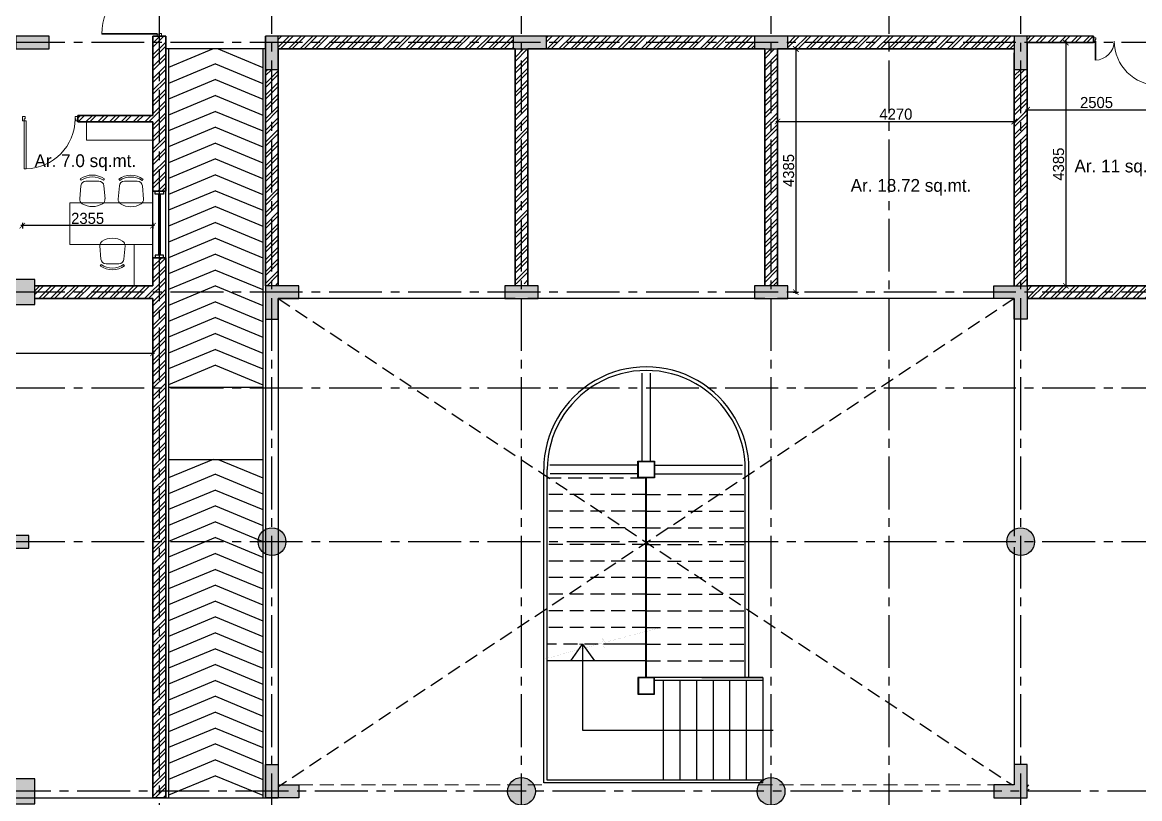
# Model space of a CAD drawing. Header units: millimetres. Extents: x -276609 to 1081398, y -453808 to 472098.
# Drawn here: x 335964 to 356109, y 154560 to 168557 of the extents above; entities that cross this region are included whole.
import ezdxf

# ---------------------------------------------------------------- set-up
doc = ezdxf.new("R2010")
doc.units = ezdxf.units.MM
doc.header["$MEASUREMENT"] = 0
for name, pattern in [('CENTER2', [28.575, 19.05, -3.175, 3.175, -3.175]), ('DASHED2', [0.375, 0.25, -0.125]), ('HIDDEN', [0.375, 0.25, -0.125])]:
    doc.linetypes.add(name, pattern=pattern)
doc.layers.add('A-Anno-Grid Lines', color=7, linetype='Continuous', true_color=0xbbc3bd)
for name, color, linetype, lineweight in [('A-Detail Lines', 241, 'Continuous', 25), ('A-Door', 4, 'Continuous', 9), ('A-Wall Sec', 1, 'Continuous', 20), ('frntr', 42, 'Continuous', 13), ('S-Concrete', 40, 'Continuous', 25), ('STAIR', 3, 'Continuous', 9)]:
    doc.layers.add(name, color=color, linetype=linetype, lineweight=lineweight)
for name, color, linetype in [('A-Elevation', 4, 'Continuous'), ('A-Railing', 4, 'Continuous'), ('A-Steps', 3, 'Continuous'), ('A-Wall Patt', 8, 'Continuous'), ('A-Window', 4, 'Continuous'), ('AREA', 7, 'Continuous'), ('S-Conc Patt', 9, 'Continuous')]:
    doc.layers.add(name, color=color, linetype=linetype)
doc.layers.add('I-Furniture', color=7, linetype='Continuous', lineweight=20, true_color=0xb35900)
doc.styles.get("Standard").update_dxf_attribs({"font": ''})
doc.styles.get('Standard').set_extended_font_data('Gill Sans MT')
doc.dimstyles.new('IIITD_WD_M @ 100', dxfattribs={"dimscale": 100, "dimtxt": 1, "dimasz": 1, "dimexe": 0.5, "dimexo": 0.25, "dimgap": 0.3, "dimtad": 1, "dimdec": 0, "dimrnd": 1, "dimzin": 0, "dimdsep": 46, "dimtxsty": 'Standard', "dimblk": 'ARCHTICK', "dimcen": 0.2, "dimdle": 0.3, "dimclrd": 256, "dimclre": 256, "dimclrt": 256, "dimadec": 0, "dimazin": 0, "dimtfac": 1, "dimtdec": 0, "dimtofl": 0, "dimtmove": 0, "dimatfit": 0, "dimfxl": 0.5, "dimfxlon": 1, "dimtolj": 1, "dimtzin": 0, "dimlwd": -1, "dimlwe": -1, "dimarcsym": 0})
doc.dimstyles.get("Standard").update_dxf_attribs({"dimtxt": 0.18, "dimasz": 0.18, "dimexe": 0.18, "dimexo": 0.0625, "dimgap": 0.09, "dimtad": 0, "dimtih": 1, "dimtoh": 1, "dimdec": 4, "dimzin": 0, "dimdsep": 46, "dimtxsty": 'Standard', "dimcen": 0.09, "dimadec": 0, "dimazin": 0, "dimtfac": 1, "dimtdec": 4, "dimtofl": 0, "dimtmove": 0, "dimatfit": 3, "dimfxl": 1, "dimtolj": 1, "dimtzin": 0, "dimarcsym": 0})
pattern_1 = [(45, (-144842.34, 2158.18), (-106.066017, 106.066017), []), (45, (-144771.63, 2158.18), (-106.066017, 106.066017), [])]

# ---------------------------------------------------------------- blocks, each defined once
blk = doc.blocks.new('ABL_Door_S - 1000 x 2100-11-3 Second Floor Lvl')
at = {"layer": 'A-Door', "color": 5}
for p, q in [((-500, 38), (-450, 38)), ((-500, -38), (-500, 38)), ((-450, 38), (-450, -3)), ((450, 38), (450, -3)), ((500, 38), (450, 38)), ((500, -38), (500, 38)), ((-500, -38), (-465, -38)), ((-465, -3), (-450, -3)), ((-465, -38), (-465, -3)), ((-430, -38), (-465, -38)), ((465, -3), (450, -3)), ((465, -38), (465, -3)), ((500, -38), (465, -38))]:
    blk.add_line(p, q, dxfattribs=at)
at = {"layer": 'A-Door', "color": 5, "lineweight": 18}
for p, q in [((-465, -38), (-465, -902)), ((-430, -38), (-430, -902)), ((-430, -902), (-465, -902))]:
    blk.add_line(p, q, dxfattribs=at)
at = {"layer": 'A-Door'}
blk.add_arc((-450, -3), 900, 271.2733, 0, dxfattribs=at)
blk = doc.blocks.new('din w2')
at = {"layer": 'A-Window', "color": 2, "lineweight": 60}
blk.add_line((485502, 164786), (485502, 165886), dxfattribs=at)
at = {"layer": 'A-Window'}
for points in [[(485387, 164736), (485387, 165936)], [(485577, 165936), (485577, 165886), (485427, 165886), (485427, 165936)], [(485617, 164736), (485617, 165936)], [(485577, 164736), (485577, 164786), (485427, 164786), (485427, 164736)]]:
    blk.add_lwpolyline(points, dxfattribs=at)
blk = doc.blocks.new('Big Door Garbage')
at = {"layer": 'A-Door', "color": 5, "lineweight": 18}
for p, q in [((-12550, 128778), (-12500, 128778)), ((-12550, 128703), (-12550, 128778)), ((-12515, 128738), (-12500, 128738)), ((-12515, 128703), (-12515, 128738)), ((-12500, 128778), (-12500, 128738)), ((-11100, 128778), (-11100, 128738)), ((-11050, 128778), (-11100, 128778)), ((-11085, 128738), (-11100, 128738)), ((-11085, 128703), (-11085, 128738)), ((-11050, 128703), (-11050, 128778)), ((-12550, 128703), (-12515, 128703)), ((-12515, 128703), (-12515, 128273)), ((-12499, 128703), (-12515, 128703)), ((-12499, 128703), (-12499, 128273)), ((-11101, 128703), (-11101, 127703)), ((-11101, 128703), (-11085, 128703)), ((-11050, 128703), (-11085, 128703)), ((-11085, 128703), (-11085, 127703))]:
    blk.add_line(p, q, dxfattribs=at)
at = {"layer": 'A-Door', "lineweight": 18}
for centre, radius, start, end in [((-12515, 128703), 430, 270, 0), ((-11085, 128703), 1000, 180, 270)]:
    blk.add_arc(centre, radius, start, end, dxfattribs=at)
blk = doc.blocks.new('allalaksksksjjd')
at = {"layer": 'S-Conc Patt'}
for points in [[(266388, 144721), (266388, 144491), (266988, 144491), (266988, 144721)], [(271118, 144721), (270888, 144721), (270888, 144121), (271118, 144121)], [(275353, 144721), (275353, 144491), (275953, 144491), (275953, 144721)], [(279703, 144721), (279703, 144491), (280303, 144491), (280303, 144721)], [(284618, 144721), (284388, 144721), (284388, 144121), (284618, 144121)], [(266278, 140331), (266278, 139881), (266728, 139881), (266728, 140331)], [(270888, 140221), (270888, 139621), (271118, 139621), (271118, 139991), (271488, 139991), (271488, 140221)], [(275203, 140221), (275203, 139991), (275803, 139991), (275803, 140221)], [(279703, 140221), (279703, 139991), (280303, 139991), (280303, 140221)], [(284018, 140221), (284018, 139991), (284388, 139991), (284388, 139621), (284618, 139621), (284618, 140221)], [(271253, 135606, 1), (270753, 135606, 1)], [(284753, 135606, 1), (284253, 135606, 1)], [(266018, 135721), (266018, 135491), (266618, 135491), (266618, 135721)], [(271488, 130991), (271488, 131221), (271118, 131221), (271118, 131591), (270888, 131591), (270888, 130991)], [(284618, 130991), (284618, 131591), (284388, 131591), (284388, 131221), (284018, 131221), (284018, 130991)], [(275753, 131106, 1), (275253, 131106, 1)], [(280253, 131106, 1), (279753, 131106, 1)], [(266278, 131331), (266278, 130881), (266728, 130881), (266728, 131331)]]:
    blk.add_hatch(color=8, dxfattribs=at).paths.add_polyline_path(points)
at = {"layer": 'S-Concrete'}
for points in [[(266388, 144721), (266388, 144491), (266988, 144491), (266988, 144721)], [(271118, 144721), (270888, 144721), (270888, 144121), (271118, 144121)], [(275353, 144721), (275353, 144491), (275953, 144491), (275953, 144721)], [(279703, 144721), (279703, 144491), (280303, 144491), (280303, 144721)], [(284618, 144721), (284388, 144721), (284388, 144121), (284618, 144121)], [(266278, 140331), (266278, 139881), (266728, 139881), (266728, 140331)], [(271488, 140221), (270888, 140221), (270888, 139621), (271118, 139621), (271118, 139991), (271488, 139991)], [(275203, 140221), (275203, 139991), (275803, 139991), (275803, 140221)], [(279703, 140221), (279703, 139991), (280303, 139991), (280303, 140221)], [(284018, 140221), (284618, 140221), (284618, 139621), (284388, 139621), (284388, 139991), (284018, 139991)], [(266018, 135721), (266018, 135491), (266618, 135491), (266618, 135721)], [(271488, 130991), (270888, 130991), (270888, 131591), (271118, 131591), (271118, 131221), (271488, 131221)], [(284018, 130991), (284618, 130991), (284618, 131591), (284388, 131591), (284388, 131221), (284018, 131221)], [(266278, 131331), (266278, 130881), (266728, 130881), (266728, 131331)]]:
    blk.add_lwpolyline(points, close=True, dxfattribs=at)
for centre in [(271003, 135606), (284503, 135606), (275503, 131106), (280003, 131106)]:
    blk.add_circle(centre, 250, dxfattribs=at)
blk = doc.blocks.new('chair1')
at = {"layer": 'I-Furniture'}
for p, q in [((-320, 228), (-84, 207)), ((16, 201), (42, 219)), ((1, 115), (1, -115)), ((16, -201), (42, -219)), ((-320, -228), (-84, -207))]:
    blk.add_line(p, q, dxfattribs=at)
for centre, radius, start, end in [((-328, 135), 92.9, 85.0303, 148.407), ((-92, 115), 92.9, 0, 85.0303), ((-278, 0), 387, 325.6197, 34.3803), ((-108, 0), 351, 148.407, 211.593), ((-278, 0), 356, 325.6197, 34.3803), ((-328, -135), 92.9, 211.593, 274.9697), ((-92, -115), 92.9, 274.9697, 0)]:
    blk.add_arc(centre, radius, start, end, dxfattribs=at)
blk = doc.blocks.new('grd din')
at = {"layer": 'A-Anno-Grid Lines', "linetype": 'CENTER2', "ltscale": 50}
for p, q in [((486784, 152996), (486784, 180371)), ((488814, 133526), (488814, 179267)), ((493314, 133526), (493314, 179267)), ((497814, 133526), (497814, 179267)), ((499944, 133526), (499944, 179267)), ((502314, 133526), (502314, 179267)), ((516514, 169089), (471659, 169089)), ((516514, 164589), (471659, 164589)), ((516514, 162859), (471659, 162859)), ((516514, 160089), (471659, 160089)), ((520545, 155589), (470258, 155589))]:
    blk.add_line(p, q, dxfattribs=at)
blk = doc.blocks.new('_ArchTick')
at = {"color": 0, "linetype": 'ByBlock', "const_width": 0.15}
blk.add_lwpolyline([(-0.5, -0.5), (0.5, 0.5)], dxfattribs=at)
blk = doc.blocks.new('*D585')
at = {"layer": 'A-Detail Lines', "transparency": 16777216}
for p, q in [((354079, 167030), (354079, 166930)), ((356584, 167030), (356584, 166930)), ((354049, 166980), (356614, 166980))]:
    blk.add_line(p, q, dxfattribs=at)
at = {"layer": 'A-Detail Lines', "transparency": 16777216, "xscale": 100, "yscale": 100, "zscale": 100, "rotation": 180}
blk.add_blockref('_ArchTick', (354079, 166980), dxfattribs=at)
at = {"layer": 'A-Detail Lines', "transparency": 16777216, "xscale": 100, "yscale": 100, "zscale": 100}
blk.add_blockref('_ArchTick', (356584, 166980), dxfattribs=at)
at = {"layer": 'A-Detail Lines', "transparency": 16777216, "insert": (355331, 167110), "char_height": 200, "attachment_point": 5}
blk.add_mtext('\\A1;2505', dxfattribs=at)
blk = doc.blocks.new('*D586')
at = {"layer": 'A-Detail Lines', "transparency": 16777216}
for p, q in [((354777, 168222), (354777, 163777)), ((354727, 168192), (354827, 168192)), ((354727, 163807), (354827, 163807))]:
    blk.add_line(p, q, dxfattribs=at)
at = {"layer": 'A-Detail Lines', "transparency": 16777216, "xscale": 100, "yscale": 100, "zscale": 100}
for p, rotation in [((354777, 168192), 90), ((354777, 163807), 270)]:
    blk.add_blockref('_ArchTick', p, dxfattribs=dict(at, rotation=rotation))
at = {"layer": 'A-Detail Lines', "transparency": 16777216, "insert": (354647, 166000), "char_height": 200, "attachment_point": 5, "rotation": 90}
blk.add_mtext('\\A1;4385', dxfattribs=at)
blk = doc.blocks.new('*D589')
at = {"layer": 'A-Detail Lines', "transparency": 16777216}
for p, q in [((331549, 162589), (338349, 162589)), ((331579, 162639), (331579, 162539)), ((338319, 162639), (338319, 162539))]:
    blk.add_line(p, q, dxfattribs=at)
at = {"layer": 'A-Detail Lines', "transparency": 16777216, "xscale": 100, "yscale": 100, "zscale": 100, "rotation": 180}
blk.add_blockref('_ArchTick', (331579, 162589), dxfattribs=at)
at = {"layer": 'A-Detail Lines', "transparency": 16777216, "xscale": 100, "yscale": 100, "zscale": 100}
blk.add_blockref('_ArchTick', (338319, 162589), dxfattribs=at)
at = {"layer": 'A-Detail Lines', "transparency": 16777216, "insert": (334949, 162719), "char_height": 200, "attachment_point": 5}
blk.add_mtext('\\A1;6740', dxfattribs=at)
blk = doc.blocks.new('*D591')
at = {"layer": 'A-Detail Lines', "transparency": 16777216}
for p, q in [((338349, 164891), (335934, 164891)), ((335964, 164941), (335964, 164841)), ((338319, 164941), (338319, 164841))]:
    blk.add_line(p, q, dxfattribs=at)
at = {"layer": 'A-Detail Lines', "transparency": 16777216, "xscale": 100, "yscale": 100, "zscale": 100, "rotation": 180}
blk.add_blockref('_ArchTick', (335964, 164891), dxfattribs=at)
at = {"layer": 'A-Detail Lines', "transparency": 16777216, "xscale": 100, "yscale": 100, "zscale": 100}
blk.add_blockref('_ArchTick', (338319, 164891), dxfattribs=at)
at = {"layer": 'A-Detail Lines', "transparency": 16777216, "insert": (337141, 165021), "char_height": 200, "attachment_point": 5}
blk.add_mtext('\\A1;2355', dxfattribs=at)
blk = doc.blocks.new('*D598')
at = {"layer": 'A-Detail Lines', "transparency": 16777216}
for p, q in [((349579, 166820), (349579, 166720)), ((353849, 166820), (353849, 166720)), ((349549, 166770), (353879, 166770))]:
    blk.add_line(p, q, dxfattribs=at)
at = {"layer": 'A-Detail Lines', "transparency": 16777216, "xscale": 100, "yscale": 100, "zscale": 100, "rotation": 180}
blk.add_blockref('_ArchTick', (349579, 166770), dxfattribs=at)
at = {"layer": 'A-Detail Lines', "transparency": 16777216, "xscale": 100, "yscale": 100, "zscale": 100}
blk.add_blockref('_ArchTick', (353849, 166770), dxfattribs=at)
at = {"layer": 'A-Detail Lines', "transparency": 16777216, "insert": (351714, 166900), "char_height": 200, "attachment_point": 5}
blk.add_mtext('\\A1;4270', dxfattribs=at)
blk = doc.blocks.new('*D599')
at = {"layer": 'A-Detail Lines', "transparency": 16777216}
for p, q in [((349860, 168077), (349960, 168077)), ((349910, 168107), (349910, 163662)), ((349860, 163692), (349960, 163692))]:
    blk.add_line(p, q, dxfattribs=at)
at = {"layer": 'A-Detail Lines', "transparency": 16777216, "xscale": 100, "yscale": 100, "zscale": 100}
for p, rotation in [((349910, 168077), 90), ((349910, 163692), 270)]:
    blk.add_blockref('_ArchTick', p, dxfattribs=dict(at, rotation=rotation))
at = {"layer": 'A-Detail Lines', "transparency": 16777216, "insert": (349780, 165885), "char_height": 200, "attachment_point": 5, "rotation": 90}
blk.add_mtext('\\A1;4385', dxfattribs=at)
blk = doc.blocks.new('*D675')
at = {"layer": 'A-Detail Lines'}
for p, q in [((338004, 412783), (337904, 412783)), ((337954, 412813), (337954, 411253)), ((338004, 411283), (337904, 411283)), ((490332, 36500), (499162, 36500)), ((490362, 36550), (490362, 36450)), ((499132, 36550), (499132, 36450))]:
    blk.add_line(p, q, dxfattribs=at)
at = {"layer": 'A-Detail Lines', "xscale": 100, "yscale": 100, "zscale": 100}
for p, rotation in [((337954, 412783), 90), ((337954, 411283), 270), ((490362, 36500), 180)]:
    blk.add_blockref('_ArchTick', p, dxfattribs=dict(at, rotation=rotation))
blk.add_blockref('_ArchTick', (499132, 36500), dxfattribs=at)
at = {"layer": 'A-Detail Lines', "insert": (337873, 412033), "char_height": 100, "attachment_point": 5, "rotation": 90}
blk.add_mtext('\\A1;1500', dxfattribs=at)
at = {"layer": 'A-Detail Lines', "insert": (494747, 36632), "char_height": 200, "attachment_point": 5}
blk.add_mtext('\\A1;8770', dxfattribs=at)

msp = doc.modelspace()

# ---------------------------------------------------------------- hatches: boundary and pattern name
at = {"layer": 'A-Wall Patt'}
h = msp.add_hatch(dxfattribs=at)
h.set_pattern_fill('ANSI32', color=256, scale=400, style=0)
h.set_pattern_definition(pattern_1)
h.paths.add_polyline_path([(337313.7, 166877.2), (336963.9, 166877.2), (336963.9, 166762.2), (337313.7, 166762.2)])
h.paths.add_polyline_path([(338548.9, 168307.2), (338318.9, 168307.2), (338318.9, 166877.2), (337313.7, 166877.2), (337313.7, 166762.2), (338318.9, 166762.2), (338318.9, 165511.3), (338548.9, 165511.3)])
h = msp.add_hatch(dxfattribs=at)
h.set_pattern_fill('ANSI32', color=256, scale=400, style=0)
h.set_pattern_definition(pattern_1)
h.paths.add_polyline_path([(340463.9, 163877.2), (340348.9, 163877.2), (340348.9, 163807.2), (340463.9, 163807.2)])
h.paths.add_polyline_path([(340578.9, 163877.2), (340463.9, 163877.2), (340463.9, 163807.2), (340578.9, 163807.2)])
h.paths.add_polyline_path([(345078.9, 168077.2), (344848.9, 168077.2), (344848.9, 163877.2), (345078.9, 163877.2)])
h.paths.add_polyline_path([(344813.9, 168307.2), (340578.9, 168307.2), (340578.9, 168077.2), (344813.9, 168077.2)])
h.paths.add_polyline_path([(344963.9, 163843.3), (345078.9, 163843.3), (345078.9, 163877.2), (344963.9, 163877.2)])
h.paths.add_polyline_path([(344848.9, 163843.3), (344963.9, 163843.3), (344963.9, 163877.2), (344848.9, 163877.2)])
h.paths.add_polyline_path([(345413.9, 168307.2), (345413.9, 168077.2), (349163.9, 168077.2), (349163.9, 168307.2)])
h.paths.add_polyline_path([(340578.9, 167707.2), (340348.9, 167707.2), (340348.9, 163877.2), (340578.9, 163877.2)])
h = msp.add_hatch(dxfattribs=at)
h.set_pattern_fill('ANSI32', color=256, scale=400, style=0)
h.set_pattern_definition(pattern_1)
h.paths.add_polyline_path([(349578.9, 163877.2), (349463.9, 163877.2), (349463.9, 163807.2), (349578.9, 163807.2)])
h.paths.add_polyline_path([(349463.9, 163877.2), (349348.9, 163877.2), (349348.9, 163807.2), (349463.9, 163807.2)])
h.paths.add_polyline_path([(355278.9, 168307.2), (354078.9, 168307.2), (354078.9, 168192.2), (355278.9, 168192.2)])
h.paths.add_polyline_path([(349578.9, 168077.2), (349348.9, 168077.2), (349348.9, 163877.2), (349578.9, 163877.2)])
h.paths.add_polyline_path([(354078.9, 167707.2), (353848.9, 167707.2), (353848.9, 163807.2), (354078.9, 163807.2)])
h.paths.add_polyline_path([(349763.9, 168307.2), (349763.9, 168077.2), (353848.9, 168077.2), (353848.9, 168307.2)])
h = msp.add_hatch(dxfattribs=at)
h.set_pattern_fill('ANSI32', color=256, scale=400, style=0)
h.set_pattern_definition(pattern_1)
h.paths.add_polyline_path([(358613.9, 168077.2), (358498.9, 168077.2), (358498.9, 167362.2), (358688.9, 167362.2), (358688.9, 167477.2), (358613.9, 167477.2)])
h.paths.add_polyline_path([(360918.9, 168192.2), (360253.9, 168192.2), (360253.9, 168158.5), (360253.9, 168077.2), (360918.9, 168077.2)])
h.paths.add_polyline_path([(360918.9, 168307.2), (360253.9, 168307.2), (360253.9, 168192.2), (360918.9, 168192.2)])
h.paths.add_polyline_path([(354148.9, 163807.2), (354078.9, 163807.2), (354078.9, 163692.2), (354148.9, 163692.2)])
h.paths.add_polyline_path([(354148.9, 163692.2), (354078.9, 163692.2), (354078.9, 163577.2), (354148.9, 163577.2)])
h.paths.add_polyline_path([(361033.9, 167512.2), (360918.9, 167512.2), (360918.9, 167362.2), (361033.9, 167362.2)])
h.paths.add_polyline_path([(362848.9, 168307.2), (360918.9, 168307.2), (360918.9, 167512.2), (361033.9, 167512.2), (361033.9, 168077.2), (362848.9, 168077.2)])
h.paths.add_polyline_path([(358313.9, 168307.2), (356478.9, 168307.2), (356478.9, 168192.2), (356583.9, 168192.2), (356583.9, 166522.2), (356698.9, 166522.2), (356698.9, 168077.2), (358313.9, 168077.2)])
h.paths.add_polyline_path([(358238.9, 163577.2), (358238.9, 163807.2), (356698.9, 163807.2), (356698.9, 165407.2), (357098.9, 165407.2), (357098.9, 165522.2), (356583.9, 165522.2), (356583.9, 163807.2), (354148.9, 163807.2), (354148.9, 163577.2)])
h.paths.add_polyline_path([(358913.9, 168192.2), (358913.9, 168077.2), (359353.9, 168077.2), (359353.9, 168192.2)])
h.paths.add_polyline_path([(358913.9, 168307.2), (358913.9, 168192.2), (359353.9, 168192.2), (359353.9, 168307.2)])
h = msp.add_hatch(dxfattribs=at)
h.set_pattern_fill('ANSI32', color=256, scale=400, style=0)
h.set_pattern_definition(pattern_1)
h.paths.add_polyline_path([(336188.9, 163807.2), (336188.9, 163577.2), (338318.9, 163577.2), (338318.9, 154577.2), (338548.9, 154577.2), (338548.9, 164311.3), (338318.9, 164311.3), (338318.9, 163807.2)])
h = msp.add_hatch(dxfattribs=at)
h.set_pattern_fill('ANSI32', color=256, scale=450, angle=360, style=0)
h.set_pattern_definition([(45, (-148349.96, -896.97), (-119.32427, 119.32427), []), (45, (-148270.4, -896.97), (-119.32427, 119.32427), [])])
h.paths.add_polyline_path([(354113.9, 154692.2), (354078.9, 154692.2), (354078.9, 154577.2), (354113.9, 154577.2)])
h.paths.add_polyline_path([(354113.9, 154807.2), (354078.9, 154807.2), (354078.9, 154692.2), (354113.9, 154692.2)])

# ---------------------------------------------------------------- linework, layer by layer
at = {"layer": 'A-Detail Lines'}
for p, q in [((340348.9, 168077.2), (338548.9, 168077.2)), ((339403.3, 168077.2), (338598.9, 167742.8)), ((339494.5, 168077.2), (340298.9, 167742.8)), ((339448.9, 167810.1), (338598.9, 167456.7)), ((339448.9, 167810.1), (340298.9, 167456.7)), ((339448.9, 167524), (338598.9, 167170.6)), ((339448.9, 167524), (340298.9, 167170.6)), ((339448.9, 167237.9), (338598.9, 166884.5)), ((339448.9, 167237.9), (340298.9, 166884.5)), ((339448.9, 166951.8), (338598.9, 166598.4)), ((339448.9, 166951.8), (340298.9, 166598.4)), ((339448.9, 166665.7), (338598.9, 166312.3)), ((339448.9, 166665.7), (340298.9, 166312.3)), ((339448.9, 166379.6), (338598.9, 166026.2)), ((339448.9, 166379.6), (340298.9, 166026.2)), ((339448.9, 166093.5), (338598.9, 165740.1)), ((339448.9, 166093.5), (340298.9, 165740.1)), ((339448.9, 165807.4), (338598.9, 165454)), ((339448.9, 165807.4), (340298.9, 165454)), ((339448.9, 165521.3), (338598.9, 165167.9)), ((339448.9, 165521.3), (340298.9, 165167.9)), ((339448.9, 165235.2), (338598.9, 164881.8)), ((339448.9, 165235.2), (340298.9, 164881.8)), ((339448.9, 164949.1), (338598.9, 164595.7)), ((339448.9, 164949.1), (340298.9, 164595.7)), ((339448.9, 164663), (338598.9, 164309.6)), ((339448.9, 164663), (340298.9, 164309.6)), ((339448.9, 164376.9), (338598.9, 164023.5)), ((339448.9, 164376.9), (340298.9, 164023.5)), ((339448.9, 164090.8), (338598.9, 163737.4)), ((339448.9, 164090.8), (340298.9, 163737.4)), ((339448.9, 163804.7), (338598.9, 163451.3)), ((339448.9, 163804.7), (340298.9, 163451.3)), ((339448.9, 163518.6), (338598.9, 163165.2)), ((339448.9, 163518.6), (340298.9, 163165.2)), ((339448.9, 163232.5), (338598.9, 162879.1)), ((339448.9, 163232.5), (340298.9, 162879.1)), ((339448.9, 162946.4), (338598.9, 162593)), ((339448.9, 162946.4), (340298.9, 162593)), ((339448.9, 162660.3), (338598.9, 162306.9)), ((339448.9, 162660.3), (340298.9, 162306.9)), ((339448.9, 162374.2), (338598.9, 162020.8)), ((339448.9, 162374.2), (340298.9, 162020.8)), ((347138.9, 160644.6), (347138.9, 162232)), ((347288.9, 160644.6), (347288.9, 162232)), ((339403.3, 160677.2), (338598.9, 160342.8)), ((339494.5, 160677.2), (340298.9, 160342.8)), ((347063.9, 160572.6), (345476.6, 160572.6)), ((347363.9, 160572.6), (348951.1, 160572.6)), ((339448.9, 160410.1), (338598.9, 160056.7)), ((339448.9, 160410.1), (340298.9, 160056.7)), ((345363.9, 157073.8), (345363.9, 160494.6)), ((345428.9, 157091.7), (345428.9, 160491.6)), ((347063.9, 160416.6), (345482.9, 160416.6)), ((347363.9, 160416.6), (348944.9, 160416.6)), ((348998.8, 156744.6), (348998.8, 160497.6)), ((349063.8, 156744.6), (349063.8, 160494.6)), ((347207.9, 156744.6), (347207.9, 160344.6)), ((347213.9, 156744.6), (347213.9, 160344.6)), ((347219.9, 156744.6), (347219.9, 160344.6)), ((339448.9, 160124), (338598.9, 159770.6)), ((339448.9, 160124), (340298.9, 159770.6)), ((339448.9, 159837.9), (338598.9, 159484.5)), ((339448.9, 159837.9), (340298.9, 159484.5)), ((339448.9, 159551.8), (338598.9, 159198.4)), ((339448.9, 159551.8), (340298.9, 159198.4)), ((339448.9, 159265.7), (338598.9, 158912.3)), ((339448.9, 159265.7), (340298.9, 158912.3)), ((339448.9, 158979.6), (338598.9, 158626.2)), ((339448.9, 158979.6), (340298.9, 158626.2)), ((339448.9, 158693.5), (338598.9, 158340.1)), ((339448.9, 158693.5), (340298.9, 158340.1)), ((339448.9, 158407.4), (338598.9, 158054)), ((339448.9, 158407.4), (340298.9, 158054)), ((339448.9, 158121.3), (338598.9, 157767.9)), ((339448.9, 158121.3), (340298.9, 157767.9)), ((339448.9, 157835.2), (338598.9, 157481.8)), ((339448.9, 157835.2), (340298.9, 157481.8)), ((339448.9, 157549.1), (338598.9, 157195.7)), ((339448.9, 157549.1), (340298.9, 157195.7)), ((339448.9, 157263), (338598.9, 156909.6)), ((339448.9, 157263), (340298.9, 156909.6)), ((339448.9, 156976.9), (338598.9, 156623.5)), ((339448.9, 156976.9), (340298.9, 156623.5)), ((339448.9, 156690.8), (338598.9, 156337.4)), ((339448.9, 156690.8), (340298.9, 156337.4)), ((339448.9, 156404.7), (338598.9, 156051.3)), ((339448.9, 156404.7), (340289, 156055.4)), ((339448.9, 156118.6), (338598.9, 155765.2)), ((339448.9, 156118.6), (340298.9, 155765.2)), ((339448.9, 155832.5), (338598.9, 155479.1)), ((339448.9, 155832.5), (340298.9, 155479.1)), ((339448.9, 155546.4), (338598.9, 155193)), ((339448.9, 155546.4), (340298.9, 155193)), ((339448.9, 155260.3), (338598.9, 154906.9)), ((339448.9, 155260.3), (340298.9, 154906.9)), ((339448.9, 154974.2), (338598.9, 154620.8)), ((339448.9, 154974.2), (340298.9, 154620.8))]:
    msp.add_line(p, q, dxfattribs=at)
at = {"layer": 'A-Detail Lines', "linetype": 'HIDDEN', "ltscale": 1000}
for p, q in [((340578.9, 163577.2), (353813.9, 154807.2)), ((353848.9, 163577.2), (340590.8, 154776.5))]:
    msp.add_line(p, q, dxfattribs=at)
at = {"layer": 'A-Detail Lines', "linetype": 'DASHED2', "ltscale": 1000}
for p, q in [((345428.9, 160344.6), (347207.9, 160344.6)), ((347207.9, 160044.6), (345428.9, 160044.6)), ((347219.9, 160044.6), (348998.8, 160044.6)), ((347207.9, 159744.6), (345428.9, 159744.6)), ((347219.9, 159744.6), (348998.8, 159744.6)), ((347207.9, 159444.6), (345428.9, 159444.6)), ((347219.9, 159444.6), (348998.8, 159444.6)), ((347207.9, 159144.6), (345428.9, 159144.6)), ((347219.9, 159144.6), (348998.8, 159144.6)), ((347207.9, 158844.6), (345428.9, 158844.6)), ((347219.9, 158844.6), (348998.8, 158844.6)), ((347207.9, 158544.6), (345428.9, 158544.6)), ((347219.9, 158544.6), (348998.8, 158544.6)), ((347207.9, 158244.6), (345428.9, 158244.6)), ((347219.9, 158244.6), (348998.8, 158244.6)), ((347207.9, 157944.6), (345428.9, 157944.6)), ((347219.9, 157944.6), (348998.8, 157944.6)), ((347207.9, 157644.6), (345428.9, 157644.6)), ((347219.9, 157644.6), (348998.8, 157644.6)), ((346347.2, 157344.6), (345428.9, 157344.6)), ((347219.9, 157344.6), (348998.8, 157344.6)), ((347219.9, 157044.6), (348998.8, 157044.6))]:
    msp.add_line(p, q, dxfattribs=at)
at = {"layer": 'A-Detail Lines'}
for points in [[(347063.9, 160344.6), (347063.9, 160644.6), (347363.9, 160644.6), (347363.9, 160344.6)], [(347071.9, 160352.6), (347071.9, 160636.6), (347355.9, 160636.6), (347355.9, 160352.6)]]:
    msp.add_lwpolyline(points, close=True, dxfattribs=at)
for radius, start, end in [(1850, 359.99985, 180.00015), (1785, 0, 180.0963)]:
    msp.add_arc((347213.9, 160494.6), radius, start, end, dxfattribs=at)
at = {"layer": 'A-Elevation'}
for p, q in [((344848.9, 163577.2), (340578.9, 163577.2)), ((340578.9, 163577.2), (340578.9, 154577.2)), ((349348.9, 163577.2), (345078.9, 163577.2)), ((353848.9, 163577.2), (349578.9, 163577.2)), ((353848.9, 163577.2), (353848.9, 159289.9)), ((338598.9, 161977.2), (340298.9, 161977.2)), ((338598.9, 160677.2), (340298.9, 160677.2)), ((353848.9, 159094.6), (353848.9, 154807.2)), ((331578.9, 154577.2), (338318.9, 154577.2)), ((338548.9, 154577.2), (340578.9, 154577.2))]:
    msp.add_line(p, q, dxfattribs=at)
at = {"layer": 'A-Railing'}
for p, q in [((338598.9, 168077.2), (338598.9, 154577.2)), ((340298.9, 168077.2), (340298.9, 154577.2)), ((340348.9, 163577.2), (340348.9, 154577.2)), ((345363.9, 154844.6), (345363.9, 157073.8)), ((345428.9, 154894.6), (345428.9, 157091.7)), ((349316.5, 156744.6), (347363.9, 156744.6)), ((348216.5, 156744.6), (349316.5, 156744.6)), ((349316.5, 156744.6), (349316.5, 156694.6)), ((347363.9, 156694.6), (349316.5, 156694.6)), ((347941.5, 154844.6), (345363.9, 154844.6)), ((349316.5, 154894.6), (345428.9, 154894.6)), ((349316.5, 154844.6), (347941.5, 154844.6))]:
    msp.add_line(p, q, dxfattribs=at)
at = {"layer": 'A-Steps'}
for p, q in [((347207.9, 157344.6), (346440.8, 157344.6)), ((347207.9, 157044.6), (345428.9, 157044.6)), ((347516.5, 156694.6), (347516.5, 154894.6)), ((347816.5, 156694.6), (347816.5, 154894.6)), ((348116.5, 156694.6), (348116.5, 154894.6)), ((348416.5, 156694.6), (348416.5, 154894.6)), ((348716.5, 156694.6), (348716.5, 154894.6)), ((349016.5, 156694.6), (349016.5, 154894.6)), ((349316.5, 156694.6), (349316.5, 154894.6))]:
    msp.add_line(p, q, dxfattribs=at)
at = {"layer": 'A-Steps', "const_width": 1}
msp.add_lwpolyline([(347449, 157638.4), (346467.4, 157377.2), (346418.1, 157448.7), (346455, 157279.1), (346400.9, 157359.4), (345337.4, 157066.5)], dxfattribs=at)
at = {"layer": 'A-Wall Sec', "lineweight": 35}
for p, q in [((338318.9, 166877.2), (338318.9, 168307.2)), ((338548.9, 168307.2), (338318.9, 168307.2)), ((338548.9, 165511.3), (338548.9, 168307.2)), ((340348.9, 168307.2), (340348.9, 163807.2)), ((355278.9, 168192.2), (355278.9, 168307.2)), ((340578.9, 163807.2), (340578.9, 168077.2)), ((340578.9, 168077.2), (344848.9, 168077.2)), ((344848.9, 168077.2), (344848.9, 163807.2)), ((345078.9, 163807.2), (345078.9, 168077.2)), ((345078.9, 168077.2), (349348.9, 168077.2)), ((349348.9, 168077.2), (349348.9, 163807.2)), ((349578.9, 163807.2), (349578.9, 168077.2)), ((349578.9, 168077.2), (353848.9, 168077.2)), ((354078.9, 163807.2), (354078.9, 168192.2)), ((354078.9, 168192.2), (355278.9, 168192.2)), ((353848.9, 168007.2), (353848.9, 163807.2)), ((338318.9, 166877.2), (336963.9, 166877.2)), ((336963.9, 166877.2), (336963.9, 166762.2)), ((338318.9, 166762.2), (336963.9, 166762.2)), ((338318.9, 165511.3), (338318.9, 166762.2)), ((338318.9, 165511.3), (338548.9, 165511.3)), ((338318.9, 164311.3), (338318.9, 163807.2)), ((338548.9, 164311.3), (338318.9, 164311.3)), ((338548.9, 154577.2), (338548.9, 164311.3)), ((338318.9, 163807.2), (336188.9, 163807.2)), ((356583.9, 163807.2), (354078.9, 163807.2)), ((336188.9, 163577.2), (338318.9, 163577.2)), ((338318.9, 163577.2), (338318.9, 154577.2)), ((354078.9, 163577.2), (358313.9, 163577.2)), ((338318.9, 154577.2), (338548.9, 154577.2))]:
    msp.add_line(p, q, dxfattribs=at)
at = {"layer": 'A-Wall Sec', "lineweight": 25}
msp.add_line((355278.9, 168307.2), (340348.9, 168307.2), dxfattribs=at)
at = {"layer": 'I-Furniture', "ltscale": 0.1}
msp.add_line((337978.5, 164552.8), (337978.5, 163807.2), dxfattribs=at)
for points in [[(337118.9, 166762.2), (338318.9, 166762.2), (338318.9, 166432.2), (337118.9, 166432.2)], [(338318.9, 165302.8), (336819.9, 165302.8), (336819.9, 164552.8), (338318.9, 164552.8)]]:
    msp.add_lwpolyline(points, close=True, dxfattribs=at)
at = {"layer": 'S-Concrete'}
for points in [[(347063.9, 156744.6), (347063.9, 156444.6), (347363.9, 156444.6), (347363.9, 156744.6)], [(347071.9, 156736.6), (347071.9, 156452.6), (347355.9, 156452.6), (347355.9, 156736.6)]]:
    msp.add_lwpolyline(points, close=True, dxfattribs=at)
at = {"layer": 'STAIR'}
for p, q in [((346070.8, 157344.6), (346007.1, 157344.6)), ((349316.5, 154894.6), (349316.5, 154844.6))]:
    msp.add_line(p, q, dxfattribs=at)
at = {"layer": 'STAIR', "linetype": 'DASHED2', "ltscale": 1000}
for p, q in [((340578.9, 154807.2), (345399.9, 154807.2)), ((349241.9, 154807.2), (353813.9, 154807.2))]:
    msp.add_line(p, q, dxfattribs=at)

# ---------------------------------------------------------------- block references
at = {"layer": 'A-Anno-Grid Lines'}
msp.add_blockref('grd din', (-148350, -897), dxfattribs=at)
at = {"layer": 'A-Door', "rotation": 270}
msp.add_blockref('Big Door Garbage', (209693.5, 157257.2), dxfattribs=at)
at = {"layer": 'A-Door', "xscale": 0.8000000000465661, "yscale": 0.8000000000465661, "zscale": 0.8000000000465661}
msp.add_blockref('Big Door Garbage', (365318.9, 65257.5), dxfattribs=at)
at = {"layer": 'A-Door'}
msp.add_blockref('ABL_Door_S - 1000 x 2100-11-3 Second Floor Lvl', (336463.9, 166819.7), dxfattribs=at)
at = {"layer": 'A-Window'}
msp.add_blockref('din w2', (-147067.7, -425), dxfattribs=at)
at = {"layer": 'frntr'}
msp.add_blockref('allalaksksksjjd', (69460.9, 23586.3), dxfattribs=at)
at = {"layer": 'I-Furniture', "ltscale": 0.1}
for p, rotation in [((337226.5, 165693.6), 90), ((337920.3, 165690.1), 90), ((337588.2, 164205.1), 270)]:
    msp.add_blockref('chair1', p, dxfattribs=dict(at, rotation=rotation))

# ---------------------------------------------------------------- texts
at = {"layer": 'AREA', "char_height": 230.4, "width": 4963.118, "attachment_point": 1}
for s, insert in [('{\\fCentury Gothic|b0|i0|c0|p34;Ar. 7.0 sq.mt.}', (336183.7, 166177.2)), ('{\\fCentury Gothic|b0|i0|c0|p34;Ar. 11 sq.mt.}', (354933.7, 166081.1)), ('{\\fCentury Gothic|b0|i0|c0|p34;Ar. 18.72 sq.mt.}', (350898.9, 165732.2))]:
    msp.add_mtext(s, dxfattribs=dict(at, insert=insert))

# ---------------------------------------------------------------- dimensions: what is measured, and where the dimension line sits
at = {"layer": 'A-Detail Lines'}
dim = msp.add_linear_dim(base=(337954, 411283.4), p1=(338179.9, 412783.4), p2=(338179.9, 411283.4), angle=90, dimstyle='IIITD_WD_M @ 100', dxfattribs=at)
dim.commit()
dim.dimension.update_dxf_attribs({"geometry": '*D675', "text_midpoint": (337873.1, 412033.4)})
for base, p1, p2, picture, middle in [((499131.9, 36500.2), (490361.9, 37063.9), (499131.9, 37408.9), '*D675', (494746.9, 36632.1)), ((353848.9, 166770.3), (349578.9, 168077.2), (353848.9, 168077.2), '*D598', (351713.9, 166900.3)), ((356583.9, 166980.2), (354078.9, 168192.2), (356583.9, 168192.2), '*D585', (355331.4, 167110.2)), ((335963.9, 164891.5), (338318.9, 165211.3), (335963.9, 165211.3), '*D591', (337141.4, 165021.5)), ((338318.9, 162588.5), (331578.9, 163577.2), (338318.9, 163577.2), '*D589', (334948.9, 162718.5))]:
    dim = msp.add_linear_dim(base=base, p1=p1, p2=p2, dimstyle='IIITD_WD_M @ 100', override={"dimtxt": 2}, dxfattribs=at)
    dim.commit()
    dim.dimension.update_dxf_attribs({"geometry": picture, "text_midpoint": middle})
for base, p1, p2, picture, middle in [((354777.4, 163807.2), (354078.9, 168192.2), (354078.9, 163807.2), '*D586', (354647.4, 165999.7)), ((349909.9, 163692.2), (349578.9, 168077.2), (349763.9, 163692.2), '*D599', (349779.9, 165884.7))]:
    dim = msp.add_linear_dim(base=base, p1=p1, p2=p2, angle=90, dimstyle='IIITD_WD_M @ 100', override={"dimtxt": 2}, dxfattribs=at)
    dim.commit()
    dim.dimension.update_dxf_attribs({"geometry": picture, "text_midpoint": middle})

# ---------------------------------------------------------------- leaders
at = {"layer": 'A-Detail Lines', "linetype": 'Continuous', "ltscale": 500}
msp.add_leader([(346066.3, 157344.6), (346066.3, 155794.6), (349504.1, 155794.6)], dimstyle='Standard', override={"dimasz": 300, "dimldrblk": 'Open90'}, dxfattribs=at)

doc.saveas('drawing.dxf')
